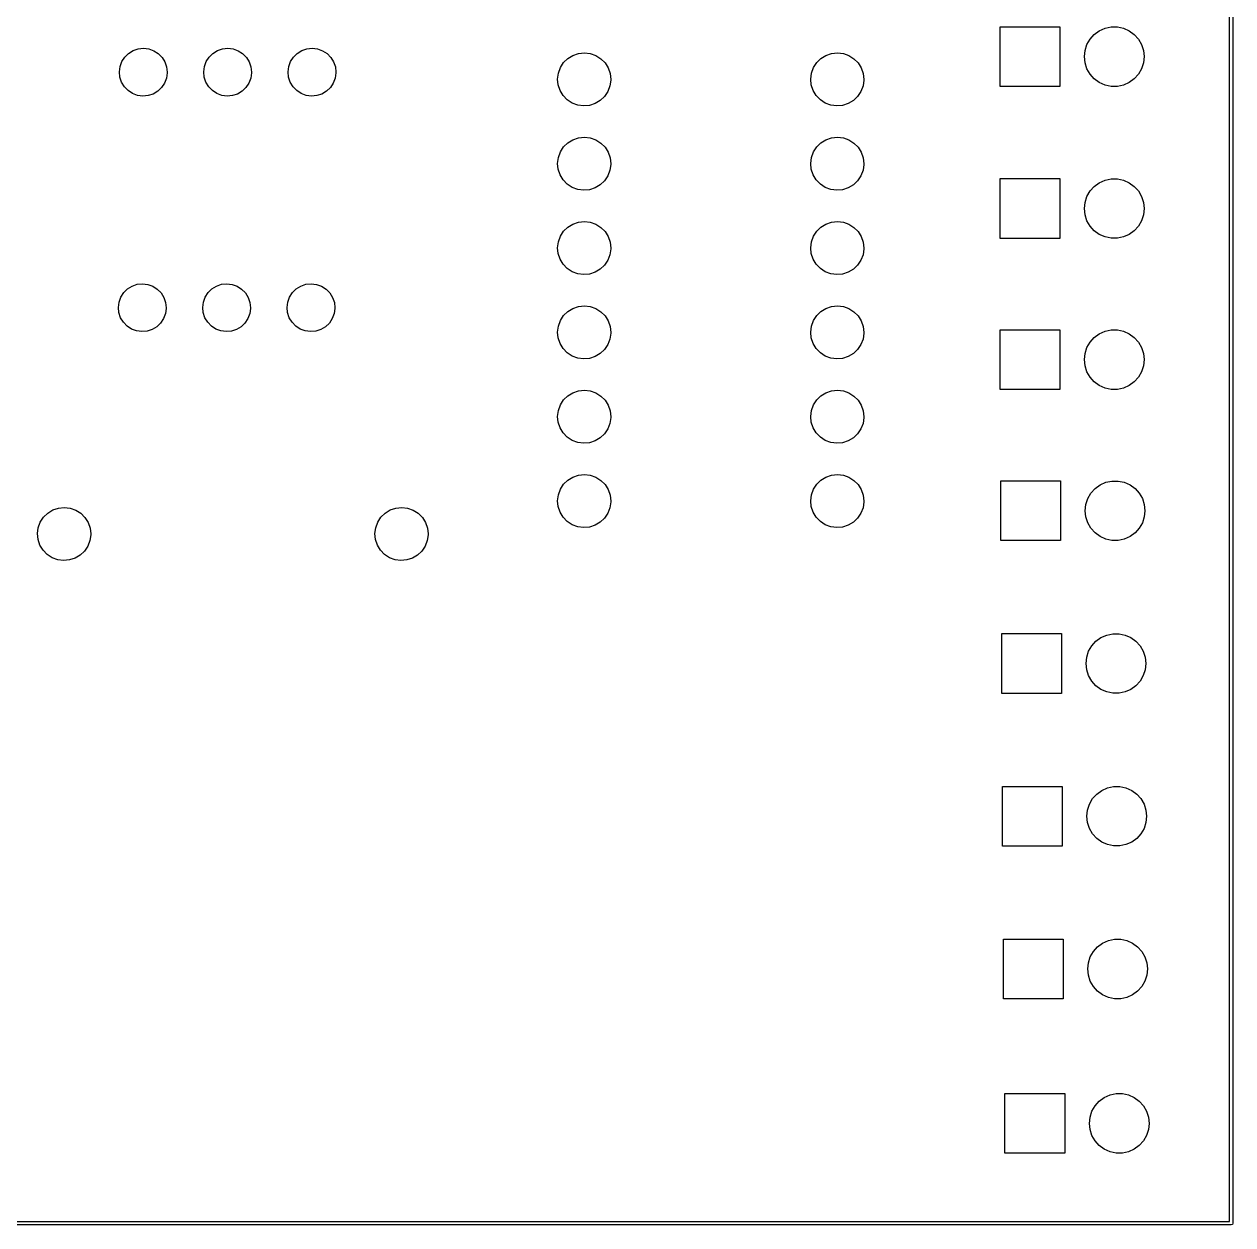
# Model space of a CAD drawing. Extents: x -0.1 to 79.7, y -0.1 to 70.
# Drawn here: x 43.28 to 79.67, y -0.09 to 36.07 of the extents above; entities that cross this region are included whole.
import ezdxf

# ---------------------------------------------------------------- set-up
doc = ezdxf.new("R2010")
doc.units = 0
doc.layers.add('BLACK', color=7, linetype='CONTINUOUS')

msp = doc.modelspace()

# ---------------------------------------------------------------- linework, layer by layer
at = {"layer": 'BLACK', "linetype": 'CONTINUOUS'}
for p, q in [((79.67, 69.915), (79.67, -0.035)), ((79.57, 0.015), (79.57, 69.865)), ((72.66, 34.195), (72.66, 35.995)), ((72.66, 35.995), (74.46, 35.995)), ((74.46, 35.995), (74.46, 34.195)), ((75.3719, 35.624), (75.4978, 35.7638)), ((75.4978, 35.7638), (75.65, 35.8744)), ((75.65, 35.8744), (75.8219, 35.951)), ((75.8219, 35.951), (76.0059, 35.9901)), ((76.0059, 35.9901), (76.1941, 35.9901)), ((76.1941, 35.9901), (76.3781, 35.951)), ((76.3781, 35.951), (76.55, 35.8744)), ((76.55, 35.8744), (76.7022, 35.7638)), ((76.7022, 35.7638), (76.8281, 35.624)), ((46.5584, 35.2765), (46.7104, 35.3282)), ((46.7104, 35.3282), (46.87, 35.345)), ((46.87, 35.345), (47.0294, 35.326)), ((47.0294, 35.326), (47.1806, 35.2721)), ((49.0984, 35.2765), (49.2504, 35.3282)), ((49.2504, 35.3282), (49.41, 35.345)), ((49.41, 35.345), (49.5694, 35.326)), ((49.5694, 35.326), (49.7206, 35.2721)), ((51.6384, 35.2765), (51.7904, 35.3282)), ((51.7904, 35.3282), (51.95, 35.345)), ((51.95, 35.345), (52.1094, 35.326)), ((52.1094, 35.326), (52.2606, 35.2721)), ((75.2197, 35.2821), (75.2778, 35.4611)), ((75.2778, 35.4611), (75.3719, 35.624)), ((76.8281, 35.624), (76.9222, 35.4611)), ((76.9222, 35.4611), (76.9803, 35.2821)), ((46.1652, 34.7943), (46.2201, 34.9451)), ((46.2201, 34.9451), (46.307, 35.0801)), ((46.307, 35.0801), (46.4217, 35.1924)), ((46.4217, 35.1924), (46.5584, 35.2765)), ((47.1806, 35.2721), (47.3162, 35.1861)), ((47.3162, 35.1861), (47.4293, 35.0722)), ((47.4293, 35.0722), (47.5143, 34.9361)), ((48.7052, 34.7943), (48.7601, 34.9451)), ((48.7601, 34.9451), (48.847, 35.0801)), ((48.847, 35.0801), (48.9617, 35.1924)), ((48.9617, 35.1924), (49.0984, 35.2765)), ((49.7206, 35.2721), (49.8562, 35.1861)), ((49.8562, 35.1861), (49.9693, 35.0722)), ((49.9693, 35.0722), (50.0543, 34.9361)), ((51.2452, 34.7943), (51.3001, 34.9451)), ((51.3001, 34.9451), (51.387, 35.0801)), ((51.387, 35.0801), (51.5017, 35.1924)), ((51.5017, 35.1924), (51.6384, 35.2765)), ((52.2606, 35.2721), (52.3962, 35.1861)), ((52.3962, 35.1861), (52.5093, 35.0722)), ((52.5093, 35.0722), (52.5943, 34.9361)), ((59.52, 34.9156), (59.6475, 35.0404)), ((59.6475, 35.0404), (59.7994, 35.1339)), ((59.7994, 35.1339), (59.9682, 35.1913)), ((59.9682, 35.1913), (60.1456, 35.21)), ((60.1456, 35.21), (60.3227, 35.1889)), ((60.3227, 35.1889), (60.4907, 35.129)), ((60.4907, 35.129), (60.6413, 35.0335)), ((60.6413, 35.0335), (60.767, 34.9069)), ((67.14, 34.9156), (67.2675, 35.0404)), ((67.2675, 35.0404), (67.4194, 35.1339)), ((67.4194, 35.1339), (67.5882, 35.1913)), ((67.5882, 35.1913), (67.7656, 35.21)), ((67.7656, 35.21), (67.9427, 35.1889)), ((67.9427, 35.1889), (68.1107, 35.129)), ((68.1107, 35.129), (68.2613, 35.0335)), ((68.2613, 35.0335), (68.387, 34.9069)), ((75.2, 35.095), (75.2197, 35.2821)), ((75.2197, 34.9079), (75.2, 35.095)), ((76.9803, 35.2821), (77, 35.095)), ((77, 35.095), (76.9803, 34.9079)), ((46.1451, 34.6351), (46.1652, 34.7943)), ((46.1607, 34.4753), (46.1451, 34.6351)), ((47.5143, 34.9361), (47.5671, 34.7845)), ((47.5847, 34.6049), (47.5624, 34.4459)), ((47.5671, 34.7845), (47.585, 34.625)), ((47.585, 34.625), (47.5847, 34.6049)), ((48.6851, 34.6351), (48.7052, 34.7943)), ((48.7007, 34.4753), (48.6851, 34.6351)), ((50.0543, 34.9361), (50.1071, 34.7845)), ((50.1247, 34.6049), (50.1024, 34.4459)), ((50.1071, 34.7845), (50.125, 34.625)), ((50.125, 34.625), (50.1247, 34.6049)), ((51.2251, 34.6351), (51.2452, 34.7943)), ((51.2407, 34.4753), (51.2251, 34.6351)), ((52.5943, 34.9361), (52.6471, 34.7845)), ((52.6647, 34.6049), (52.6424, 34.4459)), ((52.6471, 34.7845), (52.665, 34.625)), ((52.665, 34.625), (52.6647, 34.6049)), ((59.3401, 34.4212), (59.3624, 34.5981)), ((59.3624, 34.5981), (59.4234, 34.7657)), ((59.4234, 34.7657), (59.52, 34.9156)), ((60.767, 34.9069), (60.8615, 34.7557)), ((60.8615, 34.7557), (60.9201, 34.5872)), ((60.9201, 34.5872), (60.94, 34.41)), ((66.9601, 34.4212), (66.9824, 34.5981)), ((66.9824, 34.5981), (67.0434, 34.7657)), ((67.0434, 34.7657), (67.14, 34.9156)), ((68.387, 34.9069), (68.4815, 34.7557)), ((68.4815, 34.7557), (68.5401, 34.5872)), ((68.5401, 34.5872), (68.56, 34.41)), ((75.2778, 34.7289), (75.2197, 34.9079)), ((75.3719, 34.566), (75.2778, 34.7289)), ((76.9222, 34.7289), (76.8281, 34.566)), ((76.9803, 34.9079), (76.9222, 34.7289)), ((46.2114, 34.323), (46.1607, 34.4753)), ((46.2946, 34.1857), (46.2114, 34.323)), ((47.5054, 34.2959), (47.4166, 34.1622)), ((47.5624, 34.4459), (47.5054, 34.2959)), ((48.7514, 34.323), (48.7007, 34.4753)), ((48.8346, 34.1857), (48.7514, 34.323)), ((50.0454, 34.2959), (49.9566, 34.1622)), ((50.1024, 34.4459), (50.0454, 34.2959)), ((51.2914, 34.323), (51.2407, 34.4753)), ((51.3746, 34.1857), (51.2914, 34.323)), ((52.5854, 34.2959), (52.4966, 34.1622)), ((52.6424, 34.4459), (52.5854, 34.2959)), ((59.3575, 34.2437), (59.3401, 34.4212)), ((59.4138, 34.0744), (59.3575, 34.2437)), ((60.9149, 34.211), (60.8515, 34.0443)), ((60.9397, 34.3877), (60.9149, 34.211)), ((60.94, 34.41), (60.9397, 34.3877)), ((66.9775, 34.2437), (66.9601, 34.4212)), ((67.0338, 34.0744), (66.9775, 34.2437)), ((68.5349, 34.211), (68.4715, 34.0443)), ((68.5597, 34.3877), (68.5349, 34.211)), ((68.56, 34.41), (68.5597, 34.3877)), ((75.4978, 34.4262), (75.3719, 34.566)), ((75.65, 34.3156), (75.4978, 34.4262)), ((75.8219, 34.239), (75.65, 34.3156)), ((76.0059, 34.1999), (75.8219, 34.239)), ((76.3781, 34.239), (76.1941, 34.1999)), ((76.55, 34.3156), (76.3781, 34.239)), ((76.7022, 34.4262), (76.55, 34.3156)), ((76.8281, 34.566), (76.7022, 34.4262)), ((46.4061, 34.0702), (46.2946, 34.1857)), ((46.5404, 33.9823), (46.4061, 34.0702)), ((46.6908, 33.9264), (46.5404, 33.9823)), ((46.8499, 33.9052), (46.6908, 33.9264)), ((47.0098, 33.9197), (46.8499, 33.9052)), ((47.1624, 33.9693), (47.0098, 33.9197)), ((47.3003, 34.0515), (47.1624, 33.9693)), ((47.4166, 34.1622), (47.3003, 34.0515)), ((48.9461, 34.0702), (48.8346, 34.1857)), ((49.0804, 33.9823), (48.9461, 34.0702)), ((49.2308, 33.9264), (49.0804, 33.9823)), ((49.3899, 33.9052), (49.2308, 33.9264)), ((49.5498, 33.9197), (49.3899, 33.9052)), ((49.7024, 33.9693), (49.5498, 33.9197)), ((49.8403, 34.0515), (49.7024, 33.9693)), ((49.9566, 34.1622), (49.8403, 34.0515)), ((51.4861, 34.0702), (51.3746, 34.1857)), ((51.6204, 33.9823), (51.4861, 34.0702)), ((51.7708, 33.9264), (51.6204, 33.9823)), ((51.9299, 33.9052), (51.7708, 33.9264)), ((52.0898, 33.9197), (51.9299, 33.9052)), ((52.2424, 33.9693), (52.0898, 33.9197)), ((52.3803, 34.0515), (52.2424, 33.9693)), ((52.4966, 34.1622), (52.3803, 34.0515)), ((59.5062, 33.9219), (59.4138, 34.0744)), ((59.6301, 33.7936), (59.5062, 33.9219)), ((60.7528, 33.8958), (60.6237, 33.7728)), ((60.8515, 34.0443), (60.7528, 33.8958)), ((67.1262, 33.9219), (67.0338, 34.0744)), ((67.2501, 33.7936), (67.1262, 33.9219)), ((68.3728, 33.8958), (68.2437, 33.7728)), ((68.4715, 34.0443), (68.3728, 33.8958)), ((74.46, 34.195), (72.66, 34.195)), ((76.1941, 34.1999), (76.0059, 34.1999)), ((59.7793, 33.6959), (59.6301, 33.7936)), ((59.9465, 33.6338), (59.7793, 33.6959)), ((60.1232, 33.6102), (59.9465, 33.6338)), ((60.3009, 33.6263), (60.1232, 33.6102)), ((60.4705, 33.6815), (60.3009, 33.6263)), ((60.6237, 33.7728), (60.4705, 33.6815)), ((67.3993, 33.6959), (67.2501, 33.7936)), ((67.5665, 33.6338), (67.3993, 33.6959)), ((67.7432, 33.6102), (67.5665, 33.6338)), ((67.9209, 33.6263), (67.7432, 33.6102)), ((68.0905, 33.6815), (67.9209, 33.6263)), ((68.2437, 33.7728), (68.0905, 33.6815)), ((59.52, 32.3756), (59.6475, 32.5004)), ((59.6475, 32.5004), (59.7994, 32.5939)), ((59.7994, 32.5939), (59.9682, 32.6513)), ((59.9682, 32.6513), (60.1456, 32.67)), ((60.1456, 32.67), (60.3227, 32.6489)), ((60.3227, 32.6489), (60.4907, 32.589)), ((60.4907, 32.589), (60.6413, 32.4935)), ((60.6413, 32.4935), (60.767, 32.3669)), ((67.14, 32.3756), (67.2675, 32.5004)), ((67.2675, 32.5004), (67.4194, 32.5939)), ((67.4194, 32.5939), (67.5882, 32.6513)), ((67.5882, 32.6513), (67.7656, 32.67)), ((67.7656, 32.67), (67.9427, 32.6489)), ((67.9427, 32.6489), (68.1107, 32.589)), ((68.1107, 32.589), (68.2613, 32.4935)), ((68.2613, 32.4935), (68.387, 32.3669)), ((59.3401, 31.8812), (59.3624, 32.0581)), ((59.3624, 32.0581), (59.4234, 32.2257)), ((59.4234, 32.2257), (59.52, 32.3756)), ((60.767, 32.3669), (60.8615, 32.2157)), ((60.8615, 32.2157), (60.9201, 32.0472)), ((60.9201, 32.0472), (60.94, 31.87)), ((66.9601, 31.8812), (66.9824, 32.0581)), ((66.9824, 32.0581), (67.0434, 32.2257)), ((67.0434, 32.2257), (67.14, 32.3756)), ((68.387, 32.3669), (68.4815, 32.2157)), ((68.4815, 32.2157), (68.5401, 32.0472)), ((68.5401, 32.0472), (68.56, 31.87)), ((59.3575, 31.7037), (59.3401, 31.8812)), ((59.4138, 31.5344), (59.3575, 31.7037)), ((60.9149, 31.671), (60.8515, 31.5043)), ((60.9397, 31.8477), (60.9149, 31.671)), ((60.94, 31.87), (60.9397, 31.8477)), ((66.9775, 31.7037), (66.9601, 31.8812)), ((67.0338, 31.5344), (66.9775, 31.7037)), ((68.5349, 31.671), (68.4715, 31.5043)), ((68.5597, 31.8477), (68.5349, 31.671)), ((68.56, 31.87), (68.5597, 31.8477)), ((59.5062, 31.3819), (59.4138, 31.5344)), ((59.6301, 31.2536), (59.5062, 31.3819)), ((60.7528, 31.3558), (60.6237, 31.2328)), ((60.8515, 31.5043), (60.7528, 31.3558)), ((67.1262, 31.3819), (67.0338, 31.5344)), ((67.2501, 31.2536), (67.1262, 31.3819)), ((68.3728, 31.3558), (68.2437, 31.2328)), ((68.4715, 31.5043), (68.3728, 31.3558)), ((72.66, 29.62), (72.66, 31.42)), ((72.66, 31.42), (74.46, 31.42)), ((74.46, 31.42), (74.46, 29.62)), ((75.4978, 31.1888), (75.65, 31.2994)), ((75.65, 31.2994), (75.8219, 31.376)), ((75.8219, 31.376), (76.0059, 31.4151)), ((76.0059, 31.4151), (76.1941, 31.4151)), ((76.1941, 31.4151), (76.3781, 31.376)), ((76.3781, 31.376), (76.55, 31.2994)), ((76.55, 31.2994), (76.7022, 31.1888)), ((59.7793, 31.1559), (59.6301, 31.2536)), ((59.9465, 31.0938), (59.7793, 31.1559)), ((60.1232, 31.0702), (59.9465, 31.0938)), ((60.3009, 31.0863), (60.1232, 31.0702)), ((60.4705, 31.1415), (60.3009, 31.0863)), ((60.6237, 31.2328), (60.4705, 31.1415)), ((67.3993, 31.1559), (67.2501, 31.2536)), ((67.5665, 31.0938), (67.3993, 31.1559)), ((67.7432, 31.0702), (67.5665, 31.0938)), ((67.9209, 31.0863), (67.7432, 31.0702)), ((68.0905, 31.1415), (67.9209, 31.0863)), ((68.2437, 31.2328), (68.0905, 31.1415)), ((75.2778, 30.8861), (75.3719, 31.049)), ((75.3719, 31.049), (75.4978, 31.1888)), ((76.7022, 31.1888), (76.8281, 31.049)), ((76.8281, 31.049), (76.9222, 30.8861)), ((75.2, 30.52), (75.2197, 30.7071)), ((75.2197, 30.7071), (75.2778, 30.8861)), ((76.9222, 30.8861), (76.9803, 30.7071)), ((76.9803, 30.7071), (77, 30.52)), ((75.2197, 30.3329), (75.2, 30.52)), ((75.2778, 30.1539), (75.2197, 30.3329)), ((76.9803, 30.3329), (76.9222, 30.1539)), ((77, 30.52), (76.9803, 30.3329)), ((59.52, 29.8356), (59.6475, 29.9604)), ((59.6475, 29.9604), (59.7994, 30.0539)), ((59.7994, 30.0539), (59.9682, 30.1113)), ((59.9682, 30.1113), (60.1456, 30.13)), ((60.1456, 30.13), (60.3227, 30.1089)), ((60.3227, 30.1089), (60.4907, 30.049)), ((60.4907, 30.049), (60.6413, 29.9535)), ((60.6413, 29.9535), (60.767, 29.8269)), ((67.14, 29.8356), (67.2675, 29.9604)), ((67.2675, 29.9604), (67.4194, 30.0539)), ((67.4194, 30.0539), (67.5882, 30.1113)), ((67.5882, 30.1113), (67.7656, 30.13)), ((67.7656, 30.13), (67.9427, 30.1089)), ((67.9427, 30.1089), (68.1107, 30.049)), ((68.1107, 30.049), (68.2613, 29.9535)), ((68.2613, 29.9535), (68.387, 29.8269)), ((75.3719, 29.991), (75.2778, 30.1539)), ((75.4978, 29.8512), (75.3719, 29.991)), ((75.65, 29.7406), (75.4978, 29.8512)), ((76.7022, 29.8512), (76.55, 29.7406)), ((76.8281, 29.991), (76.7022, 29.8512)), ((76.9222, 30.1539), (76.8281, 29.991)), ((59.3401, 29.3412), (59.3624, 29.5181)), ((59.3624, 29.5181), (59.4234, 29.6857)), ((59.4234, 29.6857), (59.52, 29.8356)), ((60.767, 29.8269), (60.8615, 29.6757)), ((60.8615, 29.6757), (60.9201, 29.5072)), ((60.9201, 29.5072), (60.94, 29.33)), ((66.9601, 29.3412), (66.9824, 29.5181)), ((66.9824, 29.5181), (67.0434, 29.6857)), ((67.0434, 29.6857), (67.14, 29.8356)), ((68.387, 29.8269), (68.4815, 29.6757)), ((68.4815, 29.6757), (68.5401, 29.5072)), ((68.5401, 29.5072), (68.56, 29.33)), ((74.46, 29.62), (72.66, 29.62)), ((75.8219, 29.664), (75.65, 29.7406)), ((76.0059, 29.6249), (75.8219, 29.664)), ((76.1941, 29.6249), (76.0059, 29.6249)), ((76.3781, 29.664), (76.1941, 29.6249)), ((76.55, 29.7406), (76.3781, 29.664)), ((59.3575, 29.1637), (59.3401, 29.3412)), ((59.4138, 28.9944), (59.3575, 29.1637)), ((60.9149, 29.131), (60.8515, 28.9643)), ((60.9397, 29.3077), (60.9149, 29.131)), ((60.94, 29.33), (60.9397, 29.3077)), ((66.9775, 29.1637), (66.9601, 29.3412)), ((67.0338, 28.9944), (66.9775, 29.1637)), ((68.5349, 29.131), (68.4715, 28.9643)), ((68.5597, 29.3077), (68.5349, 29.131)), ((68.56, 29.33), (68.5597, 29.3077)), ((59.5062, 28.8419), (59.4138, 28.9944)), ((59.6301, 28.7136), (59.5062, 28.8419)), ((60.7528, 28.8158), (60.6237, 28.6928)), ((60.8515, 28.9643), (60.7528, 28.8158)), ((67.1262, 28.8419), (67.0338, 28.9944)), ((67.2501, 28.7136), (67.1262, 28.8419)), ((68.3728, 28.8158), (68.2437, 28.6928)), ((68.4715, 28.9643), (68.3728, 28.8158)), ((59.7793, 28.6159), (59.6301, 28.7136)), ((59.9465, 28.5538), (59.7793, 28.6159)), ((60.1232, 28.5302), (59.9465, 28.5538)), ((60.3009, 28.5463), (60.1232, 28.5302)), ((60.4705, 28.6015), (60.3009, 28.5463)), ((60.6237, 28.6928), (60.4705, 28.6015)), ((67.3993, 28.6159), (67.2501, 28.7136)), ((67.5665, 28.5538), (67.3993, 28.6159)), ((67.7432, 28.5302), (67.5665, 28.5538)), ((67.9209, 28.5463), (67.7432, 28.5302)), ((68.0905, 28.6015), (67.9209, 28.5463)), ((68.2437, 28.6928), (68.0905, 28.6015)), ((46.277, 27.9901), (46.3917, 28.1024)), ((46.3917, 28.1024), (46.5284, 28.1865)), ((46.5284, 28.1865), (46.6804, 28.2382)), ((46.6804, 28.2382), (46.84, 28.255)), ((46.84, 28.255), (46.9994, 28.236)), ((46.9994, 28.236), (47.1506, 28.1821)), ((47.1506, 28.1821), (47.2862, 28.0961)), ((47.2862, 28.0961), (47.3993, 27.9822)), ((48.817, 27.9901), (48.9317, 28.1024)), ((48.9317, 28.1024), (49.0684, 28.1865)), ((49.0684, 28.1865), (49.2204, 28.2382)), ((49.2204, 28.2382), (49.38, 28.255)), ((49.38, 28.255), (49.5394, 28.236)), ((49.5394, 28.236), (49.6906, 28.1821)), ((49.6906, 28.1821), (49.8262, 28.0961)), ((49.8262, 28.0961), (49.9393, 27.9822)), ((51.357, 27.9901), (51.4717, 28.1024)), ((51.4717, 28.1024), (51.6084, 28.1865)), ((51.6084, 28.1865), (51.7604, 28.2382)), ((51.7604, 28.2382), (51.92, 28.255)), ((51.92, 28.255), (52.0794, 28.236)), ((52.0794, 28.236), (52.2306, 28.1821)), ((52.2306, 28.1821), (52.3662, 28.0961)), ((52.3662, 28.0961), (52.4793, 27.9822)), ((46.1151, 27.5451), (46.1352, 27.7043)), ((46.1352, 27.7043), (46.1901, 27.8551)), ((46.1901, 27.8551), (46.277, 27.9901)), ((47.3993, 27.9822), (47.4843, 27.8461)), ((47.4843, 27.8461), (47.5371, 27.6945)), ((47.5371, 27.6945), (47.555, 27.535)), ((48.6551, 27.5451), (48.6752, 27.7043)), ((48.6752, 27.7043), (48.7301, 27.8551)), ((48.7301, 27.8551), (48.817, 27.9901)), ((49.9393, 27.9822), (50.0243, 27.8461)), ((50.0243, 27.8461), (50.0771, 27.6945)), ((50.0771, 27.6945), (50.095, 27.535)), ((51.1951, 27.5451), (51.2152, 27.7043)), ((51.2152, 27.7043), (51.2701, 27.8551)), ((51.2701, 27.8551), (51.357, 27.9901)), ((52.4793, 27.9822), (52.5643, 27.8461)), ((52.5643, 27.8461), (52.6171, 27.6945)), ((52.6171, 27.6945), (52.635, 27.535)), ((46.1307, 27.3853), (46.1151, 27.5451)), ((46.1814, 27.233), (46.1307, 27.3853)), ((47.5324, 27.3559), (47.4754, 27.2059)), ((47.5547, 27.5149), (47.5324, 27.3559)), ((47.555, 27.535), (47.5547, 27.5149)), ((48.6707, 27.3853), (48.6551, 27.5451)), ((48.7214, 27.233), (48.6707, 27.3853)), ((50.0724, 27.3559), (50.0154, 27.2059)), ((50.0947, 27.5149), (50.0724, 27.3559)), ((50.095, 27.535), (50.0947, 27.5149)), ((51.2107, 27.3853), (51.1951, 27.5451)), ((51.2614, 27.233), (51.2107, 27.3853)), ((52.6124, 27.3559), (52.5554, 27.2059)), ((52.6347, 27.5149), (52.6124, 27.3559)), ((52.635, 27.535), (52.6347, 27.5149)), ((59.4234, 27.1457), (59.52, 27.2956)), ((59.52, 27.2956), (59.6475, 27.4204)), ((59.6475, 27.4204), (59.7994, 27.5139)), ((59.7994, 27.5139), (59.9682, 27.5713)), ((59.9682, 27.5713), (60.1456, 27.59)), ((60.1456, 27.59), (60.3227, 27.5689)), ((60.3227, 27.5689), (60.4907, 27.509)), ((60.4907, 27.509), (60.6413, 27.4135)), ((60.6413, 27.4135), (60.767, 27.2869)), ((67.0434, 27.1457), (67.14, 27.2956)), ((67.14, 27.2956), (67.2675, 27.4204)), ((67.2675, 27.4204), (67.4194, 27.5139)), ((67.4194, 27.5139), (67.5882, 27.5713)), ((67.5882, 27.5713), (67.7656, 27.59)), ((67.7656, 27.59), (67.9427, 27.5689)), ((67.9427, 27.5689), (68.1107, 27.509)), ((68.1107, 27.509), (68.2613, 27.4135)), ((68.2613, 27.4135), (68.387, 27.2869)), ((46.2646, 27.0957), (46.1814, 27.233)), ((46.3761, 26.9802), (46.2646, 27.0957)), ((46.5104, 26.8923), (46.3761, 26.9802)), ((47.2703, 26.9615), (47.1324, 26.8793)), ((47.3866, 27.0722), (47.2703, 26.9615)), ((47.4754, 27.2059), (47.3866, 27.0722)), ((48.8046, 27.0957), (48.7214, 27.233)), ((48.9161, 26.9802), (48.8046, 27.0957)), ((49.0504, 26.8923), (48.9161, 26.9802)), ((49.8103, 26.9615), (49.6724, 26.8793)), ((49.9266, 27.0722), (49.8103, 26.9615)), ((50.0154, 27.2059), (49.9266, 27.0722)), ((51.3446, 27.0957), (51.2614, 27.233)), ((51.4561, 26.9802), (51.3446, 27.0957)), ((51.5904, 26.8923), (51.4561, 26.9802)), ((52.3503, 26.9615), (52.2124, 26.8793)), ((52.4666, 27.0722), (52.3503, 26.9615)), ((52.5554, 27.2059), (52.4666, 27.0722)), ((59.3401, 26.8012), (59.3624, 26.9781)), ((59.3624, 26.9781), (59.4234, 27.1457)), ((60.767, 27.2869), (60.8615, 27.1357)), ((60.8615, 27.1357), (60.9201, 26.9672)), ((60.9201, 26.9672), (60.94, 26.79)), ((66.9601, 26.8012), (66.9824, 26.9781)), ((66.9824, 26.9781), (67.0434, 27.1457)), ((68.387, 27.2869), (68.4815, 27.1357)), ((68.4815, 27.1357), (68.5401, 26.9672)), ((68.5401, 26.9672), (68.56, 26.79)), ((46.6608, 26.8364), (46.5104, 26.8923)), ((46.8199, 26.8152), (46.6608, 26.8364)), ((46.9798, 26.8297), (46.8199, 26.8152)), ((47.1324, 26.8793), (46.9798, 26.8297)), ((49.2008, 26.8364), (49.0504, 26.8923)), ((49.3599, 26.8152), (49.2008, 26.8364)), ((49.5198, 26.8297), (49.3599, 26.8152)), ((49.6724, 26.8793), (49.5198, 26.8297)), ((51.7408, 26.8364), (51.5904, 26.8923)), ((51.8999, 26.8152), (51.7408, 26.8364)), ((52.0598, 26.8297), (51.8999, 26.8152)), ((52.2124, 26.8793), (52.0598, 26.8297)), ((59.3575, 26.6237), (59.3401, 26.8012)), ((59.4138, 26.4544), (59.3575, 26.6237)), ((60.9149, 26.591), (60.8515, 26.4243)), ((60.9397, 26.7677), (60.9149, 26.591)), ((60.94, 26.79), (60.9397, 26.7677)), ((66.9775, 26.6237), (66.9601, 26.8012)), ((67.0338, 26.4544), (66.9775, 26.6237)), ((68.5349, 26.591), (68.4715, 26.4243)), ((68.5597, 26.7677), (68.5349, 26.591)), ((68.56, 26.79), (68.5597, 26.7677)), ((72.66, 25.07), (72.66, 26.87)), ((72.66, 26.87), (74.46, 26.87)), ((74.46, 26.87), (74.46, 25.07)), ((75.3719, 26.499), (75.4978, 26.6388)), ((75.4978, 26.6388), (75.65, 26.7494)), ((75.65, 26.7494), (75.8219, 26.826)), ((75.8219, 26.826), (76.0059, 26.8651)), ((76.0059, 26.8651), (76.1941, 26.8651)), ((76.1941, 26.8651), (76.3781, 26.826)), ((76.3781, 26.826), (76.55, 26.7494)), ((76.55, 26.7494), (76.7022, 26.6388)), ((76.7022, 26.6388), (76.8281, 26.499)), ((59.5062, 26.3019), (59.4138, 26.4544)), ((59.6301, 26.1736), (59.5062, 26.3019)), ((60.7528, 26.2758), (60.6237, 26.1528)), ((60.8515, 26.4243), (60.7528, 26.2758)), ((67.1262, 26.3019), (67.0338, 26.4544)), ((67.2501, 26.1736), (67.1262, 26.3019)), ((68.3728, 26.2758), (68.2437, 26.1528)), ((68.4715, 26.4243), (68.3728, 26.2758)), ((75.2197, 26.1571), (75.2778, 26.3361)), ((75.2778, 26.3361), (75.3719, 26.499)), ((76.8281, 26.499), (76.9222, 26.3361)), ((76.9222, 26.3361), (76.9803, 26.1571)), ((59.7793, 26.0759), (59.6301, 26.1736)), ((59.9465, 26.0138), (59.7793, 26.0759)), ((60.1232, 25.9902), (59.9465, 26.0138)), ((60.3009, 26.0063), (60.1232, 25.9902)), ((60.4705, 26.0615), (60.3009, 26.0063)), ((60.6237, 26.1528), (60.4705, 26.0615)), ((67.3993, 26.0759), (67.2501, 26.1736)), ((67.5665, 26.0138), (67.3993, 26.0759)), ((67.7432, 25.9902), (67.5665, 26.0138)), ((67.9209, 26.0063), (67.7432, 25.9902)), ((68.0905, 26.0615), (67.9209, 26.0063)), ((68.2437, 26.1528), (68.0905, 26.0615)), ((75.2, 25.97), (75.2197, 26.1571)), ((75.2197, 25.7829), (75.2, 25.97)), ((76.9803, 26.1571), (77, 25.97)), ((77, 25.97), (76.9803, 25.7829)), ((75.2778, 25.6039), (75.2197, 25.7829)), ((75.3719, 25.441), (75.2778, 25.6039)), ((76.9222, 25.6039), (76.8281, 25.441)), ((76.9803, 25.7829), (76.9222, 25.6039)), ((75.4978, 25.3012), (75.3719, 25.441)), ((75.65, 25.1906), (75.4978, 25.3012)), ((75.8219, 25.114), (75.65, 25.1906)), ((76.0059, 25.0749), (75.8219, 25.114)), ((76.3781, 25.114), (76.1941, 25.0749)), ((76.55, 25.1906), (76.3781, 25.114)), ((76.7022, 25.3012), (76.55, 25.1906)), ((76.8281, 25.441), (76.7022, 25.3012)), ((59.4234, 24.6057), (59.52, 24.7556)), ((59.52, 24.7556), (59.6475, 24.8804)), ((59.6475, 24.8804), (59.7994, 24.9739)), ((59.7994, 24.9739), (59.9682, 25.0313)), ((59.9682, 25.0313), (60.1456, 25.05)), ((60.1456, 25.05), (60.3227, 25.0289)), ((60.3227, 25.0289), (60.4907, 24.969)), ((60.4907, 24.969), (60.6413, 24.8735)), ((60.6413, 24.8735), (60.767, 24.7469)), ((60.767, 24.7469), (60.8615, 24.5957)), ((67.0434, 24.6057), (67.14, 24.7556)), ((67.14, 24.7556), (67.2675, 24.8804)), ((67.2675, 24.8804), (67.4194, 24.9739)), ((67.4194, 24.9739), (67.5882, 25.0313)), ((67.5882, 25.0313), (67.7656, 25.05)), ((67.7656, 25.05), (67.9427, 25.0289)), ((67.9427, 25.0289), (68.1107, 24.969)), ((68.1107, 24.969), (68.2613, 24.8735)), ((68.2613, 24.8735), (68.387, 24.7469)), ((68.387, 24.7469), (68.4815, 24.5957)), ((74.46, 25.07), (72.66, 25.07)), ((76.1941, 25.0749), (76.0059, 25.0749)), ((59.3401, 24.2612), (59.3624, 24.4381)), ((59.3624, 24.4381), (59.4234, 24.6057)), ((60.8615, 24.5957), (60.9201, 24.4272)), ((60.9201, 24.4272), (60.94, 24.25)), ((66.9601, 24.2612), (66.9824, 24.4381)), ((66.9824, 24.4381), (67.0434, 24.6057)), ((68.4815, 24.5957), (68.5401, 24.4272)), ((68.5401, 24.4272), (68.56, 24.25)), ((59.3575, 24.0837), (59.3401, 24.2612)), ((59.4138, 23.9144), (59.3575, 24.0837)), ((60.9149, 24.051), (60.8515, 23.8843)), ((60.9397, 24.2277), (60.9149, 24.051)), ((60.94, 24.25), (60.9397, 24.2277)), ((66.9775, 24.0837), (66.9601, 24.2612)), ((67.0338, 23.9144), (66.9775, 24.0837)), ((68.5349, 24.051), (68.4715, 23.8843)), ((68.5597, 24.2277), (68.5349, 24.051)), ((68.56, 24.25), (68.5597, 24.2277)), ((59.5062, 23.7619), (59.4138, 23.9144)), ((59.6301, 23.6336), (59.5062, 23.7619)), ((60.7528, 23.7358), (60.6237, 23.6128)), ((60.8515, 23.8843), (60.7528, 23.7358)), ((67.1262, 23.7619), (67.0338, 23.9144)), ((67.2501, 23.6336), (67.1262, 23.7619)), ((68.3728, 23.7358), (68.2437, 23.6128)), ((68.4715, 23.8843), (68.3728, 23.7358)), ((59.7793, 23.5359), (59.6301, 23.6336)), ((59.9465, 23.4738), (59.7793, 23.5359)), ((60.1232, 23.4502), (59.9465, 23.4738)), ((60.3009, 23.4663), (60.1232, 23.4502)), ((60.4705, 23.5215), (60.3009, 23.4663)), ((60.6237, 23.6128), (60.4705, 23.5215)), ((67.3993, 23.5359), (67.2501, 23.6336)), ((67.5665, 23.4738), (67.3993, 23.5359)), ((67.7432, 23.4502), (67.5665, 23.4738)), ((67.9209, 23.4663), (67.7432, 23.4502)), ((68.0905, 23.5215), (67.9209, 23.4663)), ((68.2437, 23.6128), (68.0905, 23.5215)), ((59.4234, 22.0657), (59.52, 22.2156)), ((59.52, 22.2156), (59.6475, 22.3404)), ((59.6475, 22.3404), (59.7994, 22.4339)), ((59.7994, 22.4339), (59.9682, 22.4913)), ((59.9682, 22.4913), (60.1456, 22.51)), ((60.1456, 22.51), (60.3227, 22.4889)), ((60.3227, 22.4889), (60.4907, 22.429)), ((60.4907, 22.429), (60.6413, 22.3335)), ((60.6413, 22.3335), (60.767, 22.2069)), ((60.767, 22.2069), (60.8615, 22.0557)), ((67.0434, 22.0657), (67.14, 22.2156)), ((67.14, 22.2156), (67.2675, 22.3404)), ((67.2675, 22.3404), (67.4194, 22.4339)), ((67.4194, 22.4339), (67.5882, 22.4913)), ((67.5882, 22.4913), (67.7656, 22.51)), ((67.7656, 22.51), (67.9427, 22.4889)), ((67.9427, 22.4889), (68.1107, 22.429)), ((68.1107, 22.429), (68.2613, 22.3335)), ((68.2613, 22.3335), (68.387, 22.2069)), ((68.387, 22.2069), (68.4815, 22.0557)), ((72.685, 20.52), (72.685, 22.32)), ((72.685, 22.32), (74.485, 22.32)), ((74.485, 22.32), (74.485, 20.52)), ((75.5228, 22.0888), (75.675, 22.1994)), ((75.675, 22.1994), (75.8469, 22.276)), ((75.8469, 22.276), (76.0309, 22.3151)), ((76.0309, 22.3151), (76.2191, 22.3151)), ((76.2191, 22.3151), (76.4031, 22.276)), ((76.4031, 22.276), (76.575, 22.1994)), ((76.575, 22.1994), (76.7272, 22.0888)), ((59.3401, 21.7212), (59.3624, 21.8981)), ((59.3624, 21.8981), (59.4234, 22.0657)), ((60.8615, 22.0557), (60.9201, 21.8872)), ((60.9201, 21.8872), (60.94, 21.71)), ((66.9601, 21.7212), (66.9824, 21.8981)), ((66.9824, 21.8981), (67.0434, 22.0657)), ((68.4815, 22.0557), (68.5401, 21.8872)), ((68.5401, 21.8872), (68.56, 21.71)), ((75.3028, 21.7861), (75.3969, 21.949)), ((75.3969, 21.949), (75.5228, 22.0888)), ((76.7272, 22.0888), (76.8531, 21.949)), ((76.8531, 21.949), (76.9472, 21.7861)), ((44.1394, 21.4439), (44.3082, 21.5013)), ((44.3082, 21.5013), (44.4856, 21.52)), ((44.4856, 21.52), (44.6627, 21.4989)), ((44.6627, 21.4989), (44.8307, 21.439)), ((54.2994, 21.4439), (54.4682, 21.5013)), ((54.4682, 21.5013), (54.6456, 21.52)), ((54.6456, 21.52), (54.8227, 21.4989)), ((54.8227, 21.4989), (54.9907, 21.439)), ((59.3575, 21.5437), (59.3401, 21.7212)), ((59.4138, 21.3744), (59.3575, 21.5437)), ((60.9149, 21.511), (60.8515, 21.3443)), ((60.9397, 21.6877), (60.9149, 21.511)), ((60.94, 21.71), (60.9397, 21.6877)), ((66.9775, 21.5437), (66.9601, 21.7212)), ((67.0338, 21.3744), (66.9775, 21.5437)), ((68.5349, 21.511), (68.4715, 21.3443)), ((68.5597, 21.6877), (68.5349, 21.511)), ((68.56, 21.71), (68.5597, 21.6877)), ((75.225, 21.42), (75.2447, 21.6071)), ((75.2447, 21.6071), (75.3028, 21.7861)), ((76.9472, 21.7861), (77.0053, 21.6071)), ((77.0053, 21.6071), (77.025, 21.42)), ((43.7634, 21.0757), (43.86, 21.2256)), ((43.86, 21.2256), (43.9875, 21.3504)), ((43.9875, 21.3504), (44.1394, 21.4439)), ((44.8307, 21.439), (44.9813, 21.3435)), ((44.9813, 21.3435), (45.107, 21.2169)), ((45.107, 21.2169), (45.2015, 21.0657)), ((53.9234, 21.0757), (54.02, 21.2256)), ((54.02, 21.2256), (54.1475, 21.3504)), ((54.1475, 21.3504), (54.2994, 21.4439)), ((54.9907, 21.439), (55.1413, 21.3435)), ((55.1413, 21.3435), (55.267, 21.2169)), ((55.267, 21.2169), (55.3615, 21.0657)), ((59.5062, 21.2219), (59.4138, 21.3744)), ((59.6301, 21.0936), (59.5062, 21.2219)), ((60.7528, 21.1958), (60.6237, 21.0728)), ((60.8515, 21.3443), (60.7528, 21.1958)), ((67.1262, 21.2219), (67.0338, 21.3744)), ((67.2501, 21.0936), (67.1262, 21.2219)), ((68.3728, 21.1958), (68.2437, 21.0728)), ((68.4715, 21.3443), (68.3728, 21.1958)), ((75.2447, 21.2329), (75.225, 21.42)), ((75.3028, 21.0539), (75.2447, 21.2329)), ((77.0053, 21.2329), (76.9472, 21.0539)), ((77.025, 21.42), (77.0053, 21.2329)), ((43.6801, 20.7312), (43.7024, 20.9081)), ((43.7024, 20.9081), (43.7634, 21.0757)), ((45.2015, 21.0657), (45.2601, 20.8972)), ((45.2601, 20.8972), (45.28, 20.72)), ((53.8401, 20.7312), (53.8624, 20.9081)), ((53.8624, 20.9081), (53.9234, 21.0757)), ((55.3615, 21.0657), (55.4201, 20.8972)), ((55.4201, 20.8972), (55.44, 20.72)), ((59.7793, 20.9959), (59.6301, 21.0936)), ((59.9465, 20.9338), (59.7793, 20.9959)), ((60.1232, 20.9102), (59.9465, 20.9338)), ((60.3009, 20.9263), (60.1232, 20.9102)), ((60.4705, 20.9815), (60.3009, 20.9263)), ((60.6237, 21.0728), (60.4705, 20.9815)), ((67.3993, 20.9959), (67.2501, 21.0936)), ((67.5665, 20.9338), (67.3993, 20.9959)), ((67.7432, 20.9102), (67.5665, 20.9338)), ((67.9209, 20.9263), (67.7432, 20.9102)), ((68.0905, 20.9815), (67.9209, 20.9263)), ((68.2437, 21.0728), (68.0905, 20.9815)), ((75.3969, 20.891), (75.3028, 21.0539)), ((75.5228, 20.7512), (75.3969, 20.891)), ((75.675, 20.6406), (75.5228, 20.7512)), ((76.7272, 20.7512), (76.575, 20.6406)), ((76.8531, 20.891), (76.7272, 20.7512)), ((76.9472, 21.0539), (76.8531, 20.891)), ((43.6975, 20.5537), (43.6801, 20.7312)), ((43.7538, 20.3844), (43.6975, 20.5537)), ((43.8462, 20.2319), (43.7538, 20.3844)), ((45.2549, 20.521), (45.1915, 20.3543)), ((45.2797, 20.6977), (45.2549, 20.521)), ((45.28, 20.72), (45.2797, 20.6977)), ((53.8575, 20.5537), (53.8401, 20.7312)), ((53.9138, 20.3844), (53.8575, 20.5537)), ((54.0062, 20.2319), (53.9138, 20.3844)), ((55.4149, 20.521), (55.3515, 20.3543)), ((55.4397, 20.6977), (55.4149, 20.521)), ((55.44, 20.72), (55.4397, 20.6977)), ((74.485, 20.52), (72.685, 20.52)), ((75.8469, 20.564), (75.675, 20.6406)), ((76.0309, 20.5249), (75.8469, 20.564)), ((76.2191, 20.5249), (76.0309, 20.5249)), ((76.4031, 20.564), (76.2191, 20.5249)), ((76.575, 20.6406), (76.4031, 20.564)), ((43.9701, 20.1036), (43.8462, 20.2319)), ((44.1193, 20.0059), (43.9701, 20.1036)), ((44.9637, 20.0828), (44.8105, 19.9915)), ((45.0928, 20.2058), (44.9637, 20.0828)), ((45.1915, 20.3543), (45.0928, 20.2058)), ((54.1301, 20.1036), (54.0062, 20.2319)), ((54.2793, 20.0059), (54.1301, 20.1036)), ((55.1237, 20.0828), (54.9705, 19.9915)), ((55.2528, 20.2058), (55.1237, 20.0828)), ((55.3515, 20.3543), (55.2528, 20.2058)), ((44.2865, 19.9438), (44.1193, 20.0059)), ((44.4632, 19.9202), (44.2865, 19.9438)), ((44.6409, 19.9363), (44.4632, 19.9202)), ((44.8105, 19.9915), (44.6409, 19.9363)), ((54.4465, 19.9438), (54.2793, 20.0059)), ((54.6232, 19.9202), (54.4465, 19.9438)), ((54.8009, 19.9363), (54.6232, 19.9202)), ((54.9705, 19.9915), (54.8009, 19.9363)), ((72.71, 15.92), (72.71, 17.72)), ((72.71, 17.72), (74.51, 17.72)), ((74.51, 17.72), (74.51, 15.92)), ((75.4219, 17.349), (75.5478, 17.4888)), ((75.5478, 17.4888), (75.7, 17.5994)), ((75.7, 17.5994), (75.8719, 17.676)), ((75.8719, 17.676), (76.0559, 17.7151)), ((76.0559, 17.7151), (76.2441, 17.7151)), ((76.2441, 17.7151), (76.4281, 17.676)), ((76.4281, 17.676), (76.6, 17.5994)), ((76.6, 17.5994), (76.7522, 17.4888)), ((76.7522, 17.4888), (76.8781, 17.349)), ((75.2697, 17.0071), (75.3278, 17.1861)), ((75.3278, 17.1861), (75.4219, 17.349)), ((76.8781, 17.349), (76.9722, 17.1861)), ((76.9722, 17.1861), (77.0303, 17.0071)), ((75.25, 16.82), (75.2697, 17.0071)), ((75.2697, 16.6329), (75.25, 16.82)), ((77.0303, 17.0071), (77.05, 16.82)), ((77.05, 16.82), (77.0303, 16.6329)), ((75.3278, 16.4539), (75.2697, 16.6329)), ((75.4219, 16.291), (75.3278, 16.4539)), ((76.9722, 16.4539), (76.8781, 16.291)), ((77.0303, 16.6329), (76.9722, 16.4539)), ((75.5478, 16.1512), (75.4219, 16.291)), ((75.7, 16.0406), (75.5478, 16.1512)), ((75.8719, 15.964), (75.7, 16.0406)), ((76.6, 16.0406), (76.4281, 15.964)), ((76.7522, 16.1512), (76.6, 16.0406)), ((76.8781, 16.291), (76.7522, 16.1512)), ((74.51, 15.92), (72.71, 15.92)), ((76.0559, 15.9249), (75.8719, 15.964)), ((76.2441, 15.9249), (76.0559, 15.9249)), ((76.4281, 15.964), (76.2441, 15.9249)), ((72.735, 11.32), (72.735, 13.12)), ((72.735, 13.12), (74.535, 13.12)), ((74.535, 13.12), (74.535, 11.32)), ((75.8969, 13.076), (76.0809, 13.1151)), ((76.0809, 13.1151), (76.2691, 13.1151)), ((76.2691, 13.1151), (76.4531, 13.076)), ((75.3528, 12.5861), (75.4469, 12.749)), ((75.4469, 12.749), (75.5728, 12.8888)), ((75.5728, 12.8888), (75.725, 12.9994)), ((75.725, 12.9994), (75.8969, 13.076)), ((76.4531, 13.076), (76.625, 12.9994)), ((76.625, 12.9994), (76.7772, 12.8888)), ((76.7772, 12.8888), (76.9031, 12.749)), ((76.9031, 12.749), (76.9972, 12.5861)), ((75.275, 12.22), (75.2947, 12.4071)), ((75.2947, 12.4071), (75.3528, 12.5861)), ((76.9972, 12.5861), (77.0553, 12.4071)), ((77.0553, 12.4071), (77.075, 12.22)), ((75.2947, 12.0329), (75.275, 12.22)), ((75.3528, 11.8539), (75.2947, 12.0329)), ((77.0553, 12.0329), (76.9972, 11.8539)), ((77.075, 12.22), (77.0553, 12.0329)), ((75.4469, 11.691), (75.3528, 11.8539)), ((75.5728, 11.5512), (75.4469, 11.691)), ((76.9031, 11.691), (76.7772, 11.5512)), ((76.9972, 11.8539), (76.9031, 11.691)), ((74.535, 11.32), (72.735, 11.32)), ((75.725, 11.4406), (75.5728, 11.5512)), ((75.8969, 11.364), (75.725, 11.4406)), ((76.0809, 11.3249), (75.8969, 11.364)), ((76.2691, 11.3249), (76.0809, 11.3249)), ((76.4531, 11.364), (76.2691, 11.3249)), ((76.625, 11.4406), (76.4531, 11.364)), ((76.7772, 11.5512), (76.625, 11.4406)), ((72.76, 6.72), (72.76, 8.52)), ((72.76, 8.52), (74.56, 8.52)), ((74.56, 8.52), (74.56, 6.72)), ((75.5978, 8.28883), (75.75, 8.39942)), ((75.75, 8.39942), (75.9219, 8.47595)), ((75.9219, 8.47595), (76.1059, 8.51507)), ((76.1059, 8.51507), (76.2941, 8.51507)), ((76.2941, 8.51507), (76.4781, 8.47595)), ((76.4781, 8.47595), (76.65, 8.39942)), ((76.65, 8.39942), (76.8022, 8.28883)), ((75.3778, 7.98606), (75.4719, 8.14901)), ((75.4719, 8.14901), (75.5978, 8.28883)), ((76.8022, 8.28883), (76.9281, 8.14901)), ((76.9281, 8.14901), (77.0222, 7.98606)), ((75.3, 7.62), (75.3197, 7.80712)), ((75.3197, 7.80712), (75.3778, 7.98606)), ((77.0222, 7.98606), (77.0803, 7.80712)), ((77.0803, 7.80712), (77.1, 7.62)), ((75.3197, 7.43288), (75.3, 7.62)), ((75.3778, 7.25394), (75.3197, 7.43288)), ((77.0803, 7.43288), (77.0222, 7.25394)), ((77.1, 7.62), (77.0803, 7.43288)), ((75.4719, 7.09099), (75.3778, 7.25394)), ((75.5978, 6.95117), (75.4719, 7.09099)), ((75.75, 6.84058), (75.5978, 6.95117)), ((76.8022, 6.95117), (76.65, 6.84058)), ((76.9281, 7.09099), (76.8022, 6.95117)), ((77.0222, 7.25394), (76.9281, 7.09099)), ((74.56, 6.72), (72.76, 6.72)), ((75.9219, 6.76405), (75.75, 6.84058)), ((76.1059, 6.72493), (75.9219, 6.76405)), ((76.2941, 6.72493), (76.1059, 6.72493)), ((76.4781, 6.76405), (76.2941, 6.72493)), ((76.65, 6.84058), (76.4781, 6.76405)), ((72.81, 2.07), (72.81, 3.87)), ((72.81, 3.87), (74.61, 3.87)), ((74.61, 3.87), (74.61, 2.07)), ((75.6478, 3.63883), (75.8, 3.74942)), ((75.8, 3.74942), (75.9719, 3.82595)), ((75.9719, 3.82595), (76.1559, 3.86507)), ((76.1559, 3.86507), (76.3441, 3.86507)), ((76.3441, 3.86507), (76.5281, 3.82595)), ((76.5281, 3.82595), (76.7, 3.74942)), ((76.7, 3.74942), (76.8522, 3.63883)), ((75.3697, 3.15712), (75.4278, 3.33606)), ((75.4278, 3.33606), (75.5219, 3.49901)), ((75.5219, 3.49901), (75.6478, 3.63883)), ((76.8522, 3.63883), (76.9781, 3.49901)), ((76.9781, 3.49901), (77.0722, 3.33606)), ((77.0722, 3.33606), (77.1303, 3.15712)), ((75.35, 2.97), (75.3697, 3.15712)), ((75.3697, 2.78288), (75.35, 2.97)), ((77.1303, 3.15712), (77.15, 2.97)), ((77.15, 2.97), (77.1303, 2.78288)), ((75.4278, 2.60394), (75.3697, 2.78288)), ((75.5219, 2.44099), (75.4278, 2.60394)), ((77.0722, 2.60394), (76.9781, 2.44099)), ((77.1303, 2.78288), (77.0722, 2.60394)), ((75.6478, 2.30117), (75.5219, 2.44099)), ((75.8, 2.19058), (75.6478, 2.30117)), ((75.9719, 2.11405), (75.8, 2.19058)), ((76.7, 2.19058), (76.5281, 2.11405)), ((76.8522, 2.30117), (76.7, 2.19058)), ((76.9781, 2.44099), (76.8522, 2.30117)), ((74.61, 2.07), (72.81, 2.07)), ((76.1559, 2.07493), (75.9719, 2.11405)), ((76.3441, 2.07493), (76.1559, 2.07493)), ((76.5281, 2.11405), (76.3441, 2.07493)), ((0.035, 0.015), (79.57, 0.015)), ((79.62, -0.085), (-0.015, -0.085)), ((79.6554, -0.07036), (79.62, -0.085)), ((79.67, -0.035), (79.6554, -0.07036))]:
    msp.add_line(p, q, dxfattribs=at)

doc.saveas('drawing.dxf')
